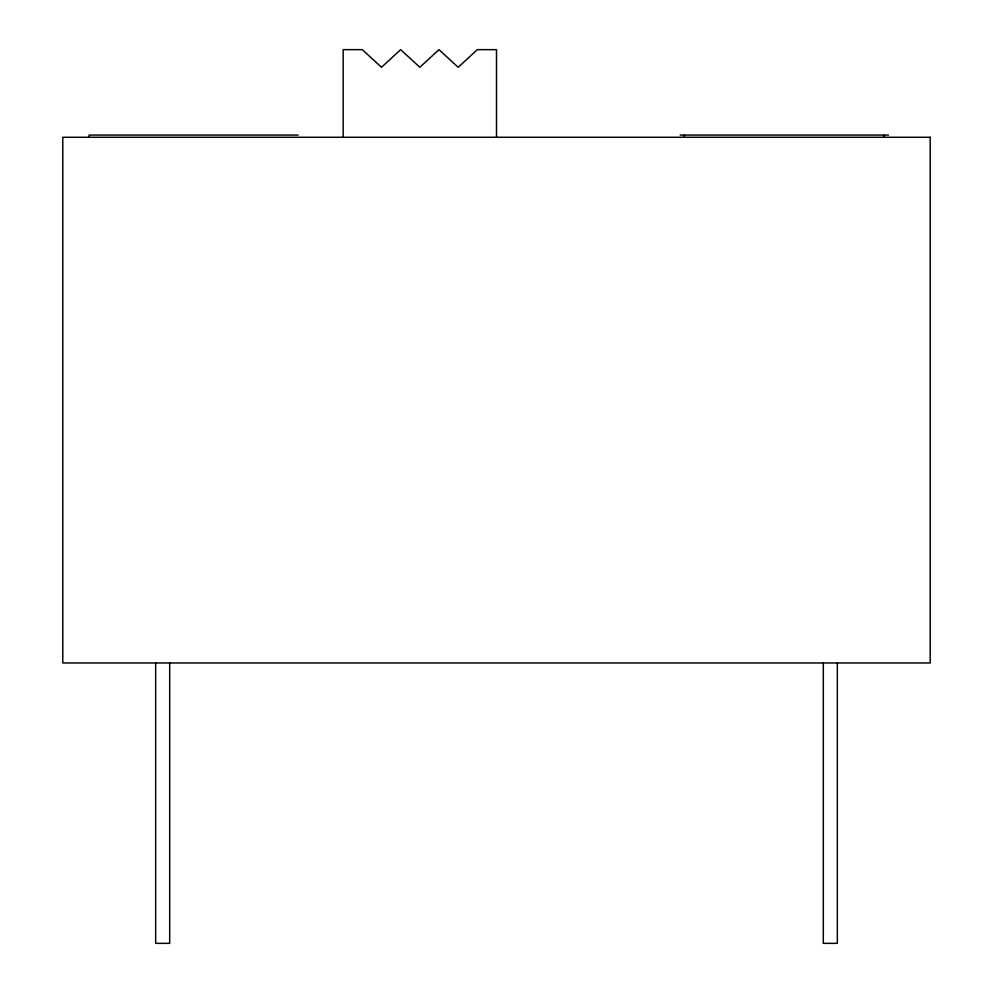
<?xml version="1.0" encoding="UTF-8"?>
<svg xmlns="http://www.w3.org/2000/svg" width="993" height="993" viewBox="0 0 993 993"><rect width="100%" height="100%" fill="white"/><g stroke="black" fill="none" stroke-linecap="round" stroke-linejoin="round"><path stroke-width="1.49" d="M298.148 135.073L89.072 135.073L89.072 137.27M680.205 135.073L888.474 135.073M884.316 135.073L884.316 137.27M837.335 662.976L837.335 943.35L823.309 943.35L823.309 662.976M684.376 135.073L684.376 137.27M496.5 137.382L496.5 49.65L477.335 49.65L458.17 67.276L439.005 49.65L419.84 67.276L400.663 49.65L381.498 67.276L362.333 49.65L343.168 49.65L343.168 137.27M169.691 662.976L169.691 943.35L155.665 943.35L155.665 662.976M930.205 137.27L62.795 137.27L62.795 662.976L930.205 662.976L930.205 137.27"/></g></svg>
